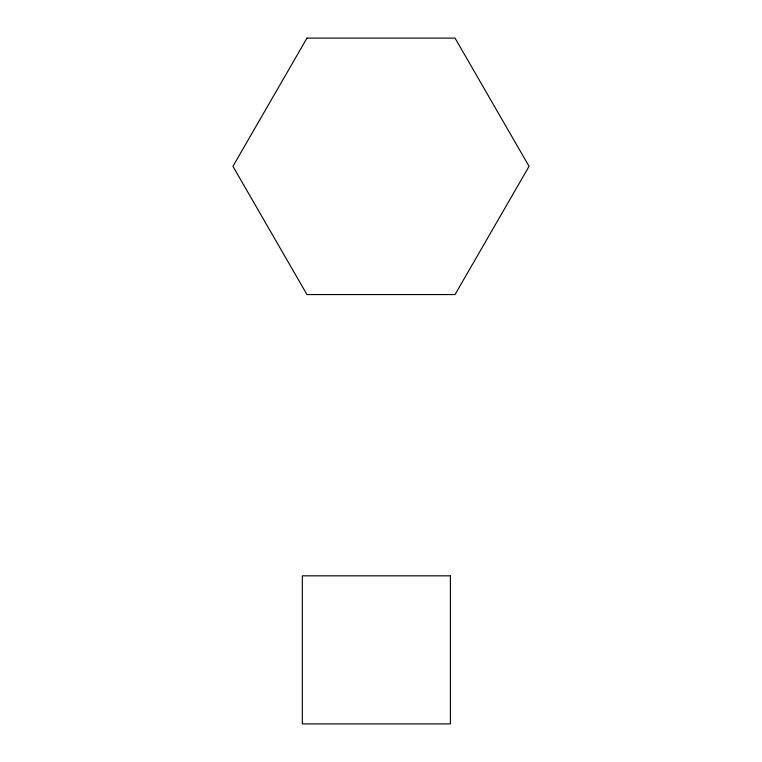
<?xml version="1.0" encoding="UTF-8"?>
<svg xmlns="http://www.w3.org/2000/svg" width="762" height="762" viewBox="0 0 762 762"><rect width="100%" height="100%" fill="white"/><g stroke="black" fill="none" stroke-linecap="round" stroke-linejoin="round"><path stroke-width="1.14" d="M306.972 38.1L232.934 166.326L306.972 294.561L455.028 294.561L529.066 166.326L455.028 38.1L306.972 38.1M450.39 575.834L302.333 575.834L302.333 723.9L450.39 723.9L450.39 575.834"/></g></svg>
